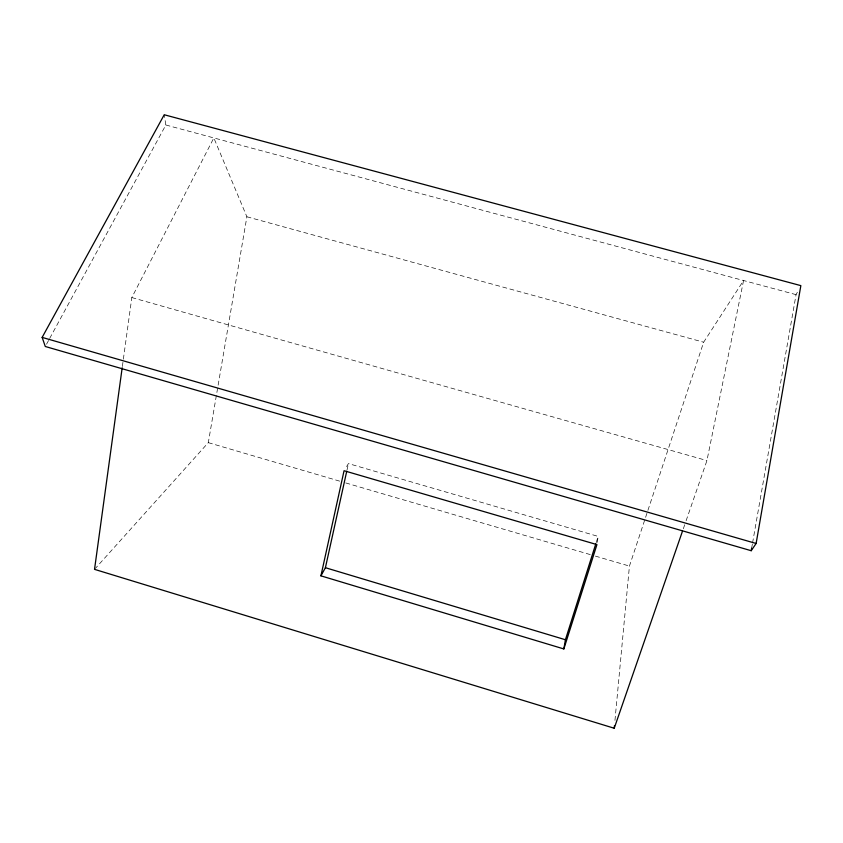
<?xml version="1.0" encoding="UTF-8"?>
<svg xmlns="http://www.w3.org/2000/svg" width="843" height="843" viewBox="0 0 843 843"><rect width="100%" height="100%" fill="white"/><g stroke="black" fill="none" stroke-linecap="round" stroke-linejoin="round"><path stroke-width="0.63" stroke-dasharray="4.21 3.16" d="M614.958 720.396L629.436 566.085L703.652 342.216L743.568 280.519L706.94 460.584L685.907 521.311M122.361 366.484L131.824 297.558L213.837 137.925L246.883 216.767L208.316 442.649L95.407 568.382M597.287 542.27L598.151 536.401L348.433 463.587L345.303 468.676M751.661 548.119L752.346 544.241M752.567 542.945L796.055 294.65L798.447 290.14M347.01 470.015L348.433 463.587M596.18 542.629L598.151 536.401M683.336 528.74L685.475 522.544M46.555 344.186L49.063 339.571M49.684 338.412L165.85 125.006L164.237 114.753M165.85 125.006L796.055 294.65M246.883 216.767L703.652 342.216M131.824 297.558L706.94 460.584M208.316 442.649L340.698 481.448M345.746 482.934L590.353 554.631M595.39 556.106L629.436 566.085"/><path stroke-width="1.26" d="M122.182 367.78L94.532 569.352L614.22 728.247L614.463 725.633M563.841 648.941L596.939 544.61L344.06 470.721L320.92 575.843L563.841 648.941L565.421 639.742L595.79 543.872M756.118 543.482L800.85 285.629L164.237 114.753L42.15 337.4L45.29 346.494L751.208 550.711L756.118 543.482L42.15 337.4M751.208 550.711L751.661 548.119M320.92 575.843L325.409 567.708L346.726 471.3M614.22 728.247L682.472 531.216M325.409 567.708L565.421 639.742"/></g></svg>
